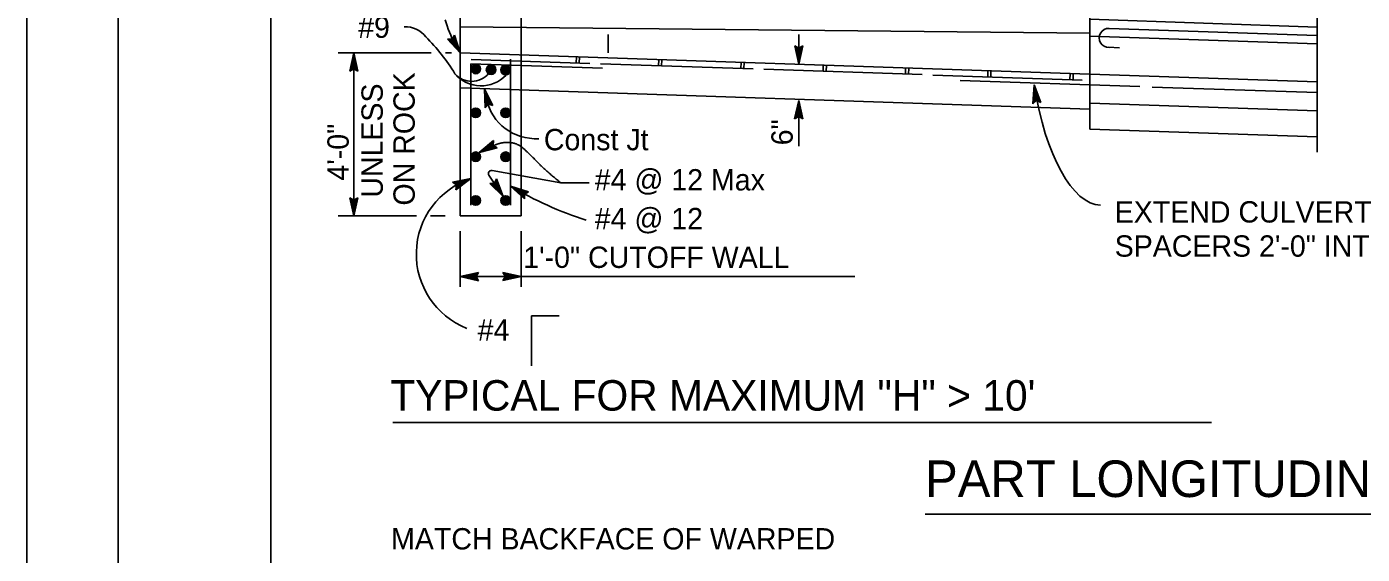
# Model space of a CAD drawing. Extents: x -894 to 866, y -472 to 714.
# Drawn here: x -894 to -456.1, y 247.4 to 420.4 of the extents above; entities that cross this region are included whole.
import ezdxf

# ---------------------------------------------------------------- set-up
doc = ezdxf.new("R2010")
doc.units = 0
for name, color, linetype in [('border_PLOTTING-ELEMENTS', 7, 'Continuous'), ('border_rw_22x34_Cut_Lines', 7, 'Continuous'), ('border_SHEET', 7, 'Continuous'), ('df_CULV-BOX', 7, 'Continuous'), ('df_CULV-BOX-anno', 7, 'Continuous')]:
    doc.layers.add(name, color=color, linetype=linetype)

msp = doc.modelspace()

# ---------------------------------------------------------------- linework, layer by layer
at = {"layer": 'border_PLOTTING-ELEMENTS'}
for points in [[(-894.04, -472.44), (865.96, -472.44), (865.96, 713.56), (-894.04, 713.56)], [(-864.04, 670.56), (835.96, 670.56), (835.96, -429.44), (-864.04, -429.44)]]:
    msp.add_lwpolyline(points, close=True, dxfattribs=at)
at = {"layer": 'border_rw_22x34_Cut_Lines'}
msp.add_lwpolyline([(-864.04, 670.56), (835.96, 670.56), (835.96, -429.44), (-864.04, -429.44)], close=True, dxfattribs=at)
at = {"layer": 'border_SHEET'}
msp.add_line((-814.04, -404.44), (-814.04, 645.56), dxfattribs=at)
at = {"layer": 'df_CULV-BOX'}
for p, q in [((-545.38, 386.84), (-545.38, 600.61)), ((-751.88, 358.34), (-751.88, 528.34)), ((-470.88, 379.32), (-470.88, 474.94)), ((-731.88, 399.71), (-731.88, 442.21)), ((-545.38, 422.84), (-470.88, 420.31)), ((-751.88, 420.34), (-545.38, 418.34)), ((-545.38, 417.34), (-470.88, 414.81)), ((-539.13, 419.87), (-470.97, 417.56)), ((-751.88, 411.84), (-545.38, 404.84)), ((-539.34, 413.66), (-535.75, 413.53)), ((-748.38, 361.84), (-748.38, 408.22)), ((-748.38, 408.22), (-705.21, 406.79)), ((-748.33, 409.71), (-709.35, 408.39)), ((-735.38, 361.84), (-735.38, 409.78)), ((-713.85, 408.55), (-713.78, 410.54)), ((-712.85, 408.51), (-712.78, 410.51)), ((-705.85, 408.27), (-655.88, 406.58)), ((-686.86, 407.63), (-686.8, 409.63)), ((-685.86, 407.6), (-685.8, 409.59)), ((-659.88, 406.71), (-659.81, 408.71)), ((-658.88, 406.68), (-658.81, 408.68)), ((-632.9, 405.8), (-632.83, 407.8)), ((-631.9, 405.77), (-631.83, 407.76)), ((-652.38, 406.46), (-600.41, 404.7)), ((-605.91, 404.88), (-605.84, 406.88)), ((-604.91, 404.85), (-604.84, 406.85)), ((-596.92, 404.58), (-547.94, 402.92)), ((-578.93, 403.97), (-578.86, 405.97)), ((-577.93, 403.93), (-577.86, 405.93)), ((-551.94, 403.05), (-551.87, 405.05)), ((-550.94, 403.02), (-550.87, 405.02)), ((-545.38, 404.84), (-470.88, 402.31)), ((-751.88, 400.34), (-545.38, 393.34)), ((-731.88, 358.34), (-731.88, 399.71)), ((-587.96, 402.78), (-529, 400.78)), ((-525, 400.64), (-470.88, 398.81)), ((-545.38, 395.34), (-470.88, 392.81)), ((-545.38, 386.84), (-470.88, 384.31)), ((-751.88, 358.34), (-731.88, 358.34))]:
    msp.add_line(p, q, dxfattribs=at)
for centre, radius in [((-746.78, 406.56), 1.56), ((-746.78, 406.56), 1.37), ((-746.78, 406.56), 1.19), ((-746.78, 406.56), 1), ((-746.78, 406.56), 0.812), ((-741.78, 406.32), 1.56), ((-741.78, 406.32), 1.37), ((-741.78, 406.32), 1.19), ((-741.78, 406.32), 1), ((-736.98, 406.23), 1.56), ((-736.98, 406.23), 1.37), ((-736.98, 406.23), 1.19), ((-746.78, 406.56), 0.625), ((-746.78, 406.56), 0.437), ((-746.78, 406.56), 0.187), ((-741.78, 406.32), 0.812), ((-741.78, 406.32), 0.625), ((-741.78, 406.32), 0.437), ((-741.78, 406.32), 0.187), ((-736.98, 406.23), 1), ((-736.98, 406.23), 0.812), ((-736.98, 406.23), 0.625), ((-736.98, 406.23), 0.437), ((-736.98, 406.23), 0.187), ((-746.78, 392.17), 1.56), ((-746.78, 392.17), 1.37), ((-746.78, 392.17), 1.19), ((-746.78, 392.17), 1), ((-746.78, 392.17), 0.812), ((-746.78, 392.17), 0.625), ((-746.78, 392.17), 0.437), ((-746.78, 392.17), 0.187), ((-736.98, 392.17), 1.56), ((-736.98, 392.17), 1.37), ((-736.98, 392.17), 1.19), ((-736.98, 392.17), 1), ((-736.98, 392.17), 0.812), ((-736.98, 392.17), 0.625), ((-736.98, 392.17), 0.437), ((-736.98, 392.17), 0.187), ((-746.78, 377.78), 1.56), ((-746.78, 377.78), 1.37), ((-746.78, 377.78), 1.19), ((-746.78, 377.78), 1), ((-746.78, 377.78), 0.812), ((-746.78, 377.78), 0.625), ((-746.78, 377.78), 0.437), ((-746.78, 377.78), 0.187), ((-736.98, 377.78), 1.56), ((-736.98, 377.78), 1.37), ((-736.98, 377.78), 1.19), ((-736.98, 377.78), 1), ((-736.98, 377.78), 0.812), ((-736.98, 377.78), 0.625), ((-736.98, 377.78), 0.437), ((-736.98, 377.78), 0.187), ((-746.78, 363.42), 1.56), ((-746.78, 363.42), 1.37), ((-746.78, 363.42), 1.19), ((-746.78, 363.42), 1), ((-746.78, 363.42), 0.812), ((-746.78, 363.42), 0.625), ((-746.78, 363.42), 0.437), ((-746.78, 363.42), 0.187), ((-736.98, 363.42), 1.56), ((-736.98, 363.42), 1.37), ((-736.98, 363.42), 1.19), ((-736.98, 363.42), 1), ((-736.98, 363.42), 0.812), ((-736.98, 363.42), 0.625), ((-736.98, 363.42), 0.437), ((-736.98, 363.42), 0.187)]:
    msp.add_circle(centre, radius, dxfattribs=at)
msp.add_arc((-539.23, 416.76), 3.11, 88.0934, 272.253, dxfattribs=at)
at = {"layer": 'df_CULV-BOX-anno'}
for p, q in [((-751.88, 411.82), (-756.07, 416.32)), ((-756.07, 416.32), (-756.07, 416.32)), ((-756.07, 416.32), (-754.51, 416.31)), ((-752.59, 413.02), (-755.64, 416.3)), ((-753.28, 414.21), (-755.25, 416.33)), ((-753.98, 415.4), (-754.82, 416.3)), ((-754.51, 416.31), (-753.76, 417.67)), ((-754.36, 416.6), (-753.98, 415.4)), ((-754.15, 416.92), (-753.28, 414.21)), ((-753.96, 417.31), (-752.58, 413.01)), ((-753.76, 417.67), (-753.76, 417.67)), ((-753.76, 417.67), (-751.88, 411.82)), ((-703.4, 417.9), (-703.4, 411.82)), ((-640.89, 417.9), (-640.89, 408.14)), ((-761.44, 411.84), (-791.88, 411.84)), ((-788.1, 405.84), (-786.76, 411.84)), ((-786.76, 411.84), (-786.76, 358.34)), ((-786.76, 411.84), (-786.76, 411.84)), ((-786.76, 411.84), (-785.43, 405.84)), ((-754.71, 411.84), (-756.75, 411.84)), ((-751.88, 411.82), (-751.88, 411.82)), ((-640.89, 408.14), (-642.22, 414.14)), ((-642.22, 414.14), (-642.22, 414.14)), ((-642.22, 414.14), (-640.89, 413.34)), ((-640.89, 409.53), (-641.86, 413.9)), ((-640.89, 410.9), (-641.52, 413.73)), ((-640.89, 412.28), (-641.16, 413.49)), ((-640.89, 413.34), (-639.55, 414.14)), ((-639.55, 414.14), (-640.89, 408.14)), ((-639.91, 413.92), (-640.89, 409.52)), ((-640.27, 413.69), (-640.89, 410.9)), ((-640.61, 413.51), (-640.89, 412.28)), ((-639.55, 414.14), (-639.55, 414.14)), ((-787.74, 406.05), (-786.76, 410.46)), ((-787.38, 406.29), (-786.76, 409.07)), ((-787.04, 406.46), (-786.76, 407.69)), ((-786.76, 410.44), (-785.79, 406.07)), ((-786.76, 409.07), (-786.14, 406.25)), ((-786.76, 407.69), (-786.5, 406.48)), ((-640.89, 408.14), (-640.89, 408.14)), ((-786.76, 406.64), (-788.1, 405.84)), ((-788.1, 405.84), (-788.1, 405.84)), ((-785.43, 405.84), (-786.76, 406.64)), ((-785.43, 405.84), (-785.43, 405.84)), ((-743.76, 393.86), (-743.97, 400)), ((-743.97, 400), (-743.97, 400)), ((-743.97, 400), (-741.18, 394.53)), ((-743.47, 394.16), (-743.63, 398.67)), ((-743.62, 398.66), (-741.58, 394.67)), ((-564.09, 395.17), (-563.72, 401.31)), ((-563.77, 395.44), (-563.5, 399.94)), ((-563.72, 401.31), (-563.72, 401.31)), ((-563.72, 401.31), (-561.45, 395.59)), ((-563.49, 399.93), (-561.84, 395.77)), ((-563.45, 395.73), (-563.28, 398.58)), ((-563.28, 398.58), (-562.21, 395.89)), ((-742.66, 394.97), (-743.76, 393.86)), ((-743.18, 394.48), (-743.28, 397.33)), ((-743.28, 397.33), (-741.96, 394.75)), ((-742.89, 394.73), (-742.93, 395.99)), ((-742.93, 395.99), (-742.37, 394.89)), ((-741.18, 394.53), (-742.66, 394.97)), ((-741.18, 394.53), (-741.18, 394.53)), ((-642.23, 390.17), (-640.89, 396.17)), ((-641.88, 390.38), (-640.89, 394.79)), ((-640.89, 396.17), (-640.89, 381.26)), ((-640.89, 396.17), (-640.89, 396.17)), ((-640.89, 396.17), (-639.56, 390.17)), ((-640.89, 394.78), (-639.92, 390.4)), ((-562.89, 396.17), (-564.09, 395.17)), ((-564.09, 395.17), (-564.09, 395.17)), ((-563.14, 395.96), (-563.06, 397.21)), ((-563.06, 397.21), (-562.61, 396.06)), ((-561.45, 395.59), (-562.89, 396.17)), ((-561.45, 395.59), (-561.45, 395.59)), ((-743.76, 393.86), (-743.76, 393.86)), ((-640.89, 390.97), (-642.23, 390.17)), ((-642.23, 390.17), (-642.23, 390.17)), ((-641.52, 390.62), (-640.89, 393.4)), ((-641.17, 390.79), (-640.89, 392.02)), ((-640.89, 393.4), (-640.27, 390.58)), ((-640.89, 392.02), (-640.63, 390.81)), ((-639.56, 390.17), (-640.89, 390.97)), ((-639.56, 390.17), (-639.56, 390.17)), ((-745.7, 379.16), (-740.94, 383.05)), ((-744.46, 379.79), (-740.99, 382.62)), ((-743.23, 380.4), (-740.99, 382.23)), ((-740.46, 381.1), (-743.23, 380.4)), ((-742, 381.02), (-741.04, 381.81)), ((-740.78, 381.33), (-742, 381.02)), ((-740.94, 383.05), (-741.06, 381.5)), ((-741.06, 381.5), (-739.74, 380.67)), ((-740.94, 383.05), (-740.94, 383.05)), ((-739.74, 380.67), (-745.7, 379.16)), ((-745.7, 379.16), (-745.7, 379.16)), ((-740.09, 380.89), (-744.47, 379.78)), ((-739.74, 380.67), (-739.74, 380.67)), ((-718.87, 369.19), (-741.45, 373.25)), ((-754.4, 369.4), (-748.38, 370.66)), ((-753.11, 368.51), (-754.4, 369.4)), ((-754.4, 369.4), (-754.4, 369.4)), ((-754.05, 369.16), (-749.64, 370.09)), ((-753.69, 368.93), (-750.9, 369.52)), ((-753.39, 368.69), (-752.15, 368.95)), ((-748.38, 370.66), (-753.29, 366.97)), ((-753.29, 366.97), (-753.11, 368.51)), ((-749.64, 370.08), (-753.23, 367.39)), ((-750.9, 369.52), (-753.21, 367.78)), ((-752.15, 368.95), (-753.14, 368.2)), ((-748.38, 370.66), (-748.38, 370.66)), ((-742.46, 371.71), (-737.79, 364.75)), ((-742.23, 368.99), (-740.68, 369.07)), ((-737.79, 364.75), (-742.23, 368.99)), ((-742.23, 368.99), (-742.23, 368.99)), ((-738.56, 365.91), (-741.81, 369)), ((-739.32, 367.05), (-741.42, 369.04)), ((-740.09, 368.2), (-740.99, 369.05)), ((-740.68, 369.07), (-740.02, 370.48)), ((-740.55, 369.37), (-740.09, 368.2)), ((-740.36, 369.71), (-739.32, 367.05)), ((-740.19, 370.1), (-738.55, 365.9)), ((-740.02, 370.48), (-740.02, 370.48)), ((-740.02, 370.48), (-737.79, 364.75)), ((-730.8, 363.98), (-735.38, 368.08)), ((-735.38, 368.08), (-735.38, 368.08)), ((-735.38, 368.08), (-729.5, 366.31)), ((-718.87, 369.19), (-709.61, 369.19)), ((-786.76, 358.34), (-788.09, 364.34)), ((-788.09, 364.34), (-788.09, 364.34)), ((-788.09, 364.34), (-786.76, 363.54)), ((-786.76, 359.73), (-787.73, 364.1)), ((-786.76, 361.1), (-787.38, 363.92)), ((-786.76, 362.48), (-787.02, 363.69)), ((-786.76, 363.54), (-785.42, 364.34)), ((-785.42, 364.34), (-786.76, 358.34)), ((-785.78, 364.12), (-786.76, 359.72)), ((-786.14, 363.89), (-786.76, 361.1)), ((-786.48, 363.71), (-786.76, 362.48)), ((-785.42, 364.34), (-785.42, 364.34)), ((-753.29, 366.97), (-753.29, 366.97)), ((-737.79, 364.75), (-737.79, 364.75)), ((-730.81, 364.4), (-734.18, 367.41)), ((-734.16, 367.41), (-729.88, 366.11)), ((-730.84, 364.83), (-732.97, 366.73)), ((-732.97, 366.73), (-730.2, 365.9)), ((-730.83, 365.21), (-731.77, 366.06)), ((-731.77, 366.06), (-730.58, 365.7)), ((-729.5, 366.31), (-730.84, 365.54)), ((-730.84, 365.54), (-730.8, 363.98)), ((-730.8, 363.98), (-730.8, 363.98)), ((-729.5, 366.31), (-729.5, 366.31)), ((-766.26, 358.34), (-791.88, 358.34)), ((-786.76, 358.34), (-786.76, 358.34)), ((-756.88, 358.34), (-761.69, 358.34)), ((-751.88, 353.34), (-751.88, 335.16)), ((-731.88, 353.34), (-731.88, 335.16)), ((-751.88, 338.46), (-745.88, 339.79)), ((-622.54, 338.46), (-751.88, 338.46)), ((-745.88, 337.12), (-751.88, 338.46)), ((-751.88, 338.46), (-751.88, 338.46)), ((-746.1, 337.48), (-750.5, 338.46)), ((-750.49, 338.47), (-746.11, 339.43)), ((-749.12, 338.46), (-746.29, 339.09)), ((-746.33, 337.84), (-749.12, 338.46)), ((-747.74, 338.46), (-746.53, 338.73)), ((-746.51, 338.18), (-747.74, 338.46)), ((-745.88, 339.79), (-746.68, 338.46)), ((-746.68, 338.46), (-745.88, 337.12)), ((-745.88, 339.79), (-745.88, 339.79)), ((-737.08, 338.46), (-737.88, 339.8)), ((-737.88, 339.8), (-737.88, 339.8)), ((-737.88, 339.8), (-731.88, 338.46)), ((-731.88, 338.46), (-737.88, 337.13)), ((-737.88, 337.13), (-737.08, 338.46)), ((-737.66, 339.45), (-733.26, 338.46)), ((-733.27, 338.46), (-737.64, 337.49)), ((-734.64, 338.46), (-737.47, 337.84)), ((-737.43, 339.09), (-734.64, 338.46)), ((-737.25, 338.74), (-736.02, 338.47)), ((-736.02, 338.47), (-737.23, 338.2)), ((-731.88, 338.46), (-731.88, 338.46)), ((-745.88, 337.12), (-745.88, 337.12)), ((-737.88, 337.13), (-737.88, 337.13)), ((-774.03, 290.62), (-505.56, 290.62)), ((-599.48, 260.6), (-312.93, 260.6))]:
    msp.add_line(p, q, dxfattribs=at)
msp.add_lwpolyline([(-719.45, 325.57), (-728.47, 325.57), (-728.47, 309.19)], dxfattribs=at)
for centre, radius, start, end in [((-769.74, 412.18), 8.19, 36.8912, 93.6279), ((-807.63, 372.23), 63.16, 31.2377, 45.2798), ((-748.13, 409.86), 7.36, 221.6319, 318.9214), ((-745.07, 412.2), 11.2, 220.1474, 317.0381), ((-741.63, 372.26), 1, 79.8024, 213.8855), ((-740.12, 345.82), 26.17, 108.4032, 248.4678), ((-674.06, 472.09), 120.74, 239.4806, 252.3943)]:
    msp.add_arc(centre, radius, start, end, dxfattribs=at)
for centre, major_axis, ratio, start_param, end_param in [((-744.03, 424.91), (7.77, -23.42), 0.521035, 4.633221, 4.985357), ((-544.91, 414.82), (-3.67, 52.9), 0.38164, 1.802532, 3.10801), ((-725.55, 401.05), (15.66, 9.57), 0.926867, 2.825289, 4.167146)]:
    msp.add_ellipse(centre, major_axis=major_axis, ratio=ratio, start_param=start_param, end_param=end_param, dxfattribs=at)
msp.add_open_spline([(-745.7, 379.16), (-741.99, 380.79), (-740.2, 381.83), (-737.23, 382.58), (-732.93, 382.13), (-729.06, 378.56), (-723.57, 372.92), (-718.87, 369.19)], degree=2, dxfattribs=at)

# ---------------------------------------------------------------- texts
for s, height, p in [('#9', 7, (-785.36, 416.76)), ('Const Jt', 7, (-724.46, 379.89)), ('#4 @ 12 Max', 7, (-707.78, 366.71)), ('#4 @ 12', 7, (-707.78, 353.99)), ('EXTEND CULVERT INVERT SLAB', 7, (-537.28, 356.19)), ('SPACERS 2\'-0" INTO APRON', 7, (-537.28, 344.99)), ('1\'-0" CUTOFF WALL', 7, (-731.22, 341.31)), ('#4', 7, (-746.16, 317.47)), ('TYPICAL FOR MAXIMUM "H" > 10\'', 10, (-774.83, 294.5)), ('PART LONGITUDINAL SECTION', 12, (-599.44, 266.17)), ('MATCH BACKFACE OF WARPED', 7, (-774.56, 248.97))]:
    msp.add_text(s, height=height, dxfattribs=at).set_placement(p)
for s, p in [('ON ROCK', (-766.8, 361.76)), ('UNLESS', (-777.28, 364.34)), ('4\'-0"', (-788.46, 369.96)), ('6"', (-642.87, 381.52))]:
    msp.add_text(s, height=7, rotation=90, dxfattribs=at).set_placement(p)

doc.saveas('drawing.dxf')
